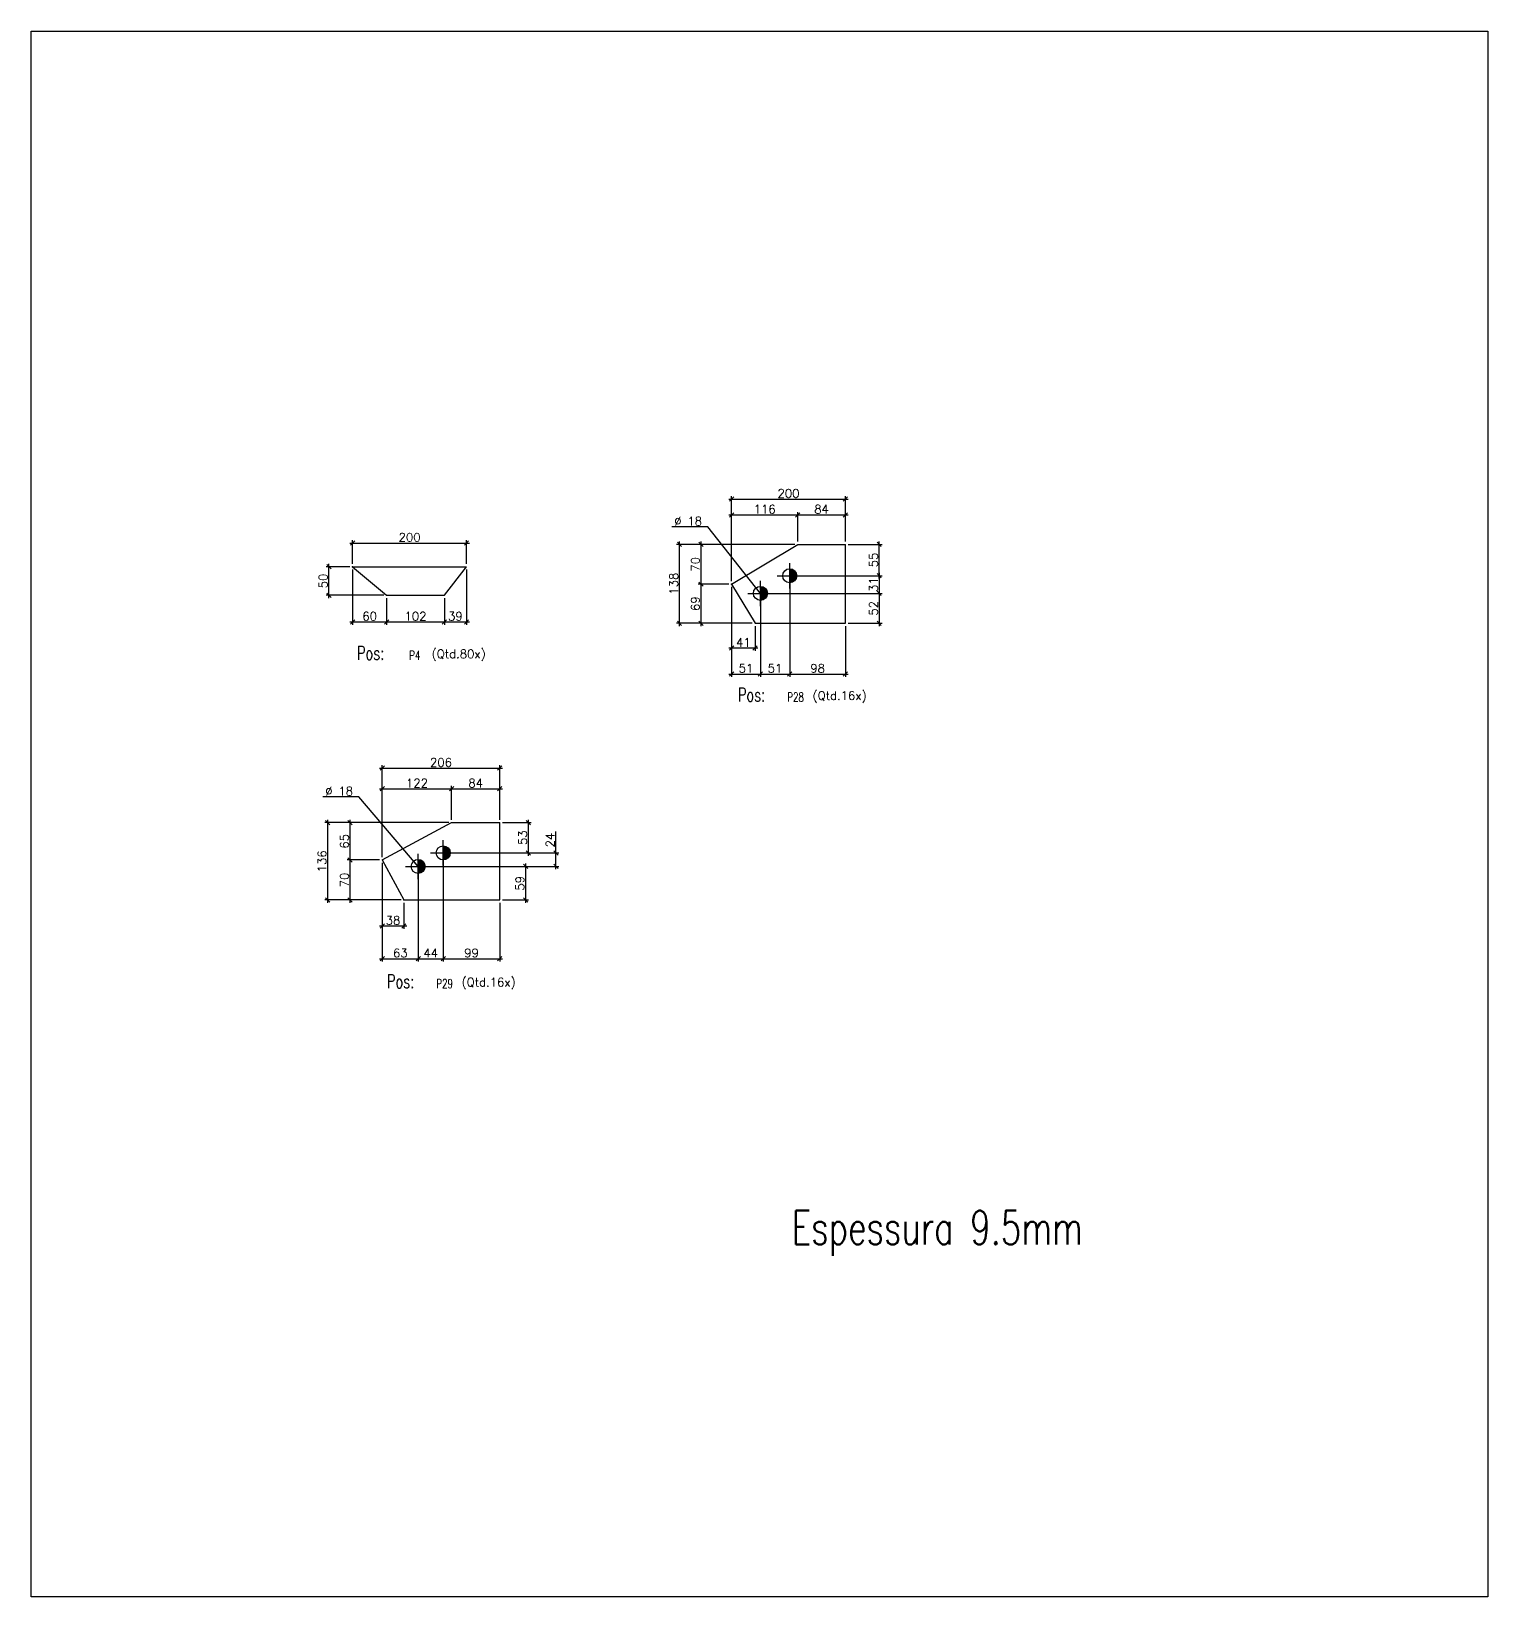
# Model space of a CAD drawing. Extents: x 171123 to 182766, y -61153 to -57170.
# Drawn here: x 177240 to 179797, y -59918 to -57170 of the extents above; entities that cross this region are included whole.
import ezdxf
from ezdxf.enums import TextEntityAlignment as Align

# ---------------------------------------------------------------- set-up
doc = ezdxf.new("R2010")
doc.units = 0
doc.header["$LTSCALE"] = 200
doc.header["$MEASUREMENT"] = 0
doc.linetypes.add('DASHDOT', pattern=[1, 0.5, -0.25, 0, -0.25])
doc.linetypes.add('HIDDEN', pattern=[0.375, 0.25, -0.125])
doc.layers.get('0').update_dxf_attribs({"linetype": 'CONTINUOUS'})
doc.layers.get('Defpoints').update_dxf_attribs({"linetype": 'CONTINUOUS'})
for name, color, linetype in [('A', 2, 'DASHDOT'), ('FORI', 7, 'CONTINUOUS'), ('G', 3, 'CONTINUOUS'), ('POS_DES', 2, 'CONTINUOUS'), ('POS_MAT', 2, 'CONTINUOUS'), ('TR', 6, 'HIDDEN')]:
    doc.layers.add(name, color=color, linetype=linetype)
doc.styles.add('POS', font='ROMANS', dxfattribs={"width": 0.7})
doc.styles.add('ROMANS', font='ROMANS.shx')
doc.dimstyles.new('1-5', dxfattribs={"dimscale": 5, "dimtxt": 3, "dimasz": 1.5, "dimexe": 1, "dimexo": 1, "dimgap": 0.5, "dimtad": 1, "dimdec": 0, "dimdsep": 46, "dimtxsty": 'ROMANS', "dimblk": 'OBLIQUE', "dimcen": 0, "dimdle": 1, "dimclrd": 1, "dimclre": 1, "dimclrt": 2, "dimadec": 0, "dimazin": 0, "dimtfac": 1, "dimtdec": 0, "dimtmove": 0, "dimatfit": 3, "dimfxl": 1, "dimtzin": 0, "dimarcsym": 1})

# ---------------------------------------------------------------- blocks, each defined once
blk = doc.blocks.new('_Oblique')
at = {"color": 0, "linetype": 'ByBlock', "lineweight": -2}
blk.add_line((-0.5, -0.5), (0.5, 0.5), dxfattribs=at)
blk = doc.blocks.new('*D15')
at = {"color": 1, "lineweight": -2, "transparency": 16777216}
for p, q in [((177803.9, -58115), (177803.9, -58211.8)), ((177863.6, -58165), (177863.6, -58211.8)), ((177798.9, -58206.8), (177868.6, -58206.8))]:
    blk.add_line(p, q, dxfattribs=at)
at = {"layer": 'Defpoints', "color": 0, "transparency": 16777216}
for p in [(177803.9, -58110), (177863.6, -58160), (177863.6, -58206.8)]:
    blk.add_point(p, dxfattribs=at)
at = {"color": 1, "lineweight": -2, "transparency": 16777216, "xscale": 7.5, "yscale": 7.5, "zscale": 7.5, "rotation": 180}
blk.add_blockref('_Oblique', (177803.9, -58206.8), dxfattribs=at)
at = {"color": 1, "lineweight": -2, "transparency": 16777216, "xscale": 7.5, "yscale": 7.5, "zscale": 7.5}
blk.add_blockref('_Oblique', (177863.6, -58206.8), dxfattribs=at)
at = {"color": 2, "transparency": 16777216, "insert": (177833.8, -58196.8), "char_height": 15, "attachment_point": 5, "style": 'ROMANS'}
blk.add_mtext('60', dxfattribs=at)
blk = doc.blocks.new('*D16')
at = {"color": 1, "lineweight": -2, "transparency": 16777216}
for p, q in [((177863.6, -58165), (177863.6, -58211.8)), ((177965.2, -58165), (177965.2, -58211.8)), ((177858.6, -58206.8), (177970.2, -58206.8))]:
    blk.add_line(p, q, dxfattribs=at)
at = {"layer": 'Defpoints', "color": 0, "transparency": 16777216}
for p in [(177863.6, -58160), (177965.2, -58160), (177965.2, -58206.8)]:
    blk.add_point(p, dxfattribs=at)
at = {"color": 1, "lineweight": -2, "transparency": 16777216, "xscale": 7.5, "yscale": 7.5, "zscale": 7.5, "rotation": 180}
blk.add_blockref('_Oblique', (177863.6, -58206.8), dxfattribs=at)
at = {"color": 1, "lineweight": -2, "transparency": 16777216, "xscale": 7.5, "yscale": 7.5, "zscale": 7.5}
blk.add_blockref('_Oblique', (177965.2, -58206.8), dxfattribs=at)
at = {"color": 2, "transparency": 16777216, "insert": (177914.4, -58196.8), "char_height": 15, "attachment_point": 5, "style": 'ROMANS'}
blk.add_mtext('102', dxfattribs=at)
blk = doc.blocks.new('*D17')
at = {"color": 1, "lineweight": -2, "transparency": 16777216}
for p, q in [((177798.9, -58068.3), (178008.9, -58068.3)), ((177803.9, -58105), (177803.9, -58063.3)), ((178003.9, -58105), (178003.9, -58063.3))]:
    blk.add_line(p, q, dxfattribs=at)
at = {"layer": 'Defpoints', "color": 0, "transparency": 16777216}
for p in [(178003.9, -58068.3), (177803.9, -58110), (178003.9, -58110)]:
    blk.add_point(p, dxfattribs=at)
at = {"color": 1, "lineweight": -2, "transparency": 16777216, "xscale": 7.5, "yscale": 7.5, "zscale": 7.5, "rotation": 180}
blk.add_blockref('_Oblique', (177803.9, -58068.3), dxfattribs=at)
at = {"color": 1, "lineweight": -2, "transparency": 16777216, "xscale": 7.5, "yscale": 7.5, "zscale": 7.5}
blk.add_blockref('_Oblique', (178003.9, -58068.3), dxfattribs=at)
at = {"color": 2, "transparency": 16777216, "insert": (177903.9, -58058.3), "char_height": 15, "attachment_point": 5, "style": 'ROMANS'}
blk.add_mtext('200', dxfattribs=at)
blk = doc.blocks.new('*D18')
at = {"color": 1, "lineweight": -2, "transparency": 16777216}
for p, q in [((177798.9, -58110), (177757.3, -58110)), ((177762.3, -58165), (177762.3, -58105)), ((177858.6, -58160), (177757.3, -58160))]:
    blk.add_line(p, q, dxfattribs=at)
at = {"layer": 'Defpoints', "color": 0, "transparency": 16777216}
for p in [(177762.3, -58110), (177803.9, -58110), (177863.6, -58160)]:
    blk.add_point(p, dxfattribs=at)
at = {"color": 1, "lineweight": -2, "transparency": 16777216, "xscale": 7.5, "yscale": 7.5, "zscale": 7.5}
for p, rotation in [((177762.3, -58110), 90), ((177762.3, -58160), 270)]:
    blk.add_blockref('_Oblique', p, dxfattribs=dict(at, rotation=rotation))
at = {"color": 2, "transparency": 16777216, "insert": (177752.3, -58135), "char_height": 15, "attachment_point": 5, "rotation": 90, "style": 'ROMANS'}
blk.add_mtext('50', dxfattribs=at)
blk = doc.blocks.new('POSITION_LAM')
at = {"insert": (-7.93, -0.05), "char_height": 3, "width": 11.9956, "attachment_point": 1, "style": 'POS'}
blk.add_mtext('Pos:', dxfattribs=at)
at = {"style": 'POS', "width": 0.7}
blk.add_attdef('POS_PEZ', text='', height=2, dxfattribs=at).set_placement((4.76, -3.05), align=Align.CENTER)
at = {"layer": 'POS_DES', "style": 'POS', "width": 0.7, "flags": 1}
for tag, p in [('SPE_PRO', (-7.8, -5.07)), ('LUN_PRO', (-7.82, -5.58)), ('LAR_PRO', (-7.79, -4.53))]:
    blk.add_attdef(tag, p, '', height=0.35, dxfattribs=at)
at = {"layer": 'POS_MAT', "style": 'POS', "width": 0.7, "flags": 1}
for tag, p in [('NOM_PRO', (-6.94, -6.11)), ('PUN_NET', (-6.94, -7.16)), ('MAT_PRO', (-6.89, -4.03)), ('PUN_LIS', (-6.94, -6.63)), ('PUN_NET2', (-6.94, -7.74)), ('MAR_CMP', (-6.89, -8.22)), ('NOT_PEZ', (-6.89, -9.21)), ('QTA_PEZ', (-6.89, -8.75))]:
    blk.add_attdef(tag, text='', height=0.35, dxfattribs=at).set_placement(p, align=Align.CENTER)
blk = doc.blocks.new('M16')
for p, q in [((-22.2, 0), (22.2, 0)), ((0, -22.2), (0, 22.2))]:
    blk.add_line(p, q)
at = {"color": 4, "const_width": 12.3}
blk.add_lwpolyline([(0, -6.1, 1), (0, 6.1, 1)], format="xyb", dxfattribs=at)
blk.add_circle((0, 0), 12.3)
at = {"flags": 1}
blk.add_attdef('TOLE', (16.7, -8.3), '', height=5.26, dxfattribs=at)
blk = doc.blocks.new('*D56')
at = {"color": 1, "lineweight": -2, "transparency": 16777216}
for p, q in [((178464.3, -58140.5), (178410.6, -58140.5)), ((178415.6, -58214.1), (178415.6, -58135.5)), ((178505.5, -58209.1), (178410.6, -58209.1))]:
    blk.add_line(p, q, dxfattribs=at)
at = {"layer": 'Defpoints', "color": 0, "transparency": 16777216}
for p in [(178415.6, -58140.5), (178469.3, -58140.5), (178510.5, -58209.1)]:
    blk.add_point(p, dxfattribs=at)
at = {"color": 1, "lineweight": -2, "transparency": 16777216, "xscale": 7.5, "yscale": 7.5, "zscale": 7.5}
for p, rotation in [((178415.6, -58140.5), 90), ((178415.6, -58209.1), 270)]:
    blk.add_blockref('_Oblique', p, dxfattribs=dict(at, rotation=rotation))
at = {"color": 2, "transparency": 16777216, "insert": (178405.6, -58174.8), "char_height": 15, "attachment_point": 5, "rotation": 90, "style": 'ROMANS'}
blk.add_mtext('69', dxfattribs=at)
blk = doc.blocks.new('*D57')
at = {"color": 1, "lineweight": -2, "transparency": 16777216}
for p, q in [((178580.4, -58070.6), (178410.6, -58070.6)), ((178415.6, -58145.5), (178415.6, -58065.6)), ((178464.3, -58140.5), (178410.6, -58140.5))]:
    blk.add_line(p, q, dxfattribs=at)
at = {"layer": 'Defpoints', "color": 0, "transparency": 16777216}
for p in [(178415.6, -58070.6), (178585.4, -58070.6), (178469.3, -58140.5)]:
    blk.add_point(p, dxfattribs=at)
at = {"color": 1, "lineweight": -2, "transparency": 16777216, "xscale": 7.5, "yscale": 7.5, "zscale": 7.5}
for p, rotation in [((178415.6, -58070.6), 90), ((178415.6, -58140.5), 270)]:
    blk.add_blockref('_Oblique', p, dxfattribs=dict(at, rotation=rotation))
at = {"color": 2, "transparency": 16777216, "insert": (178405.6, -58105.6), "char_height": 15, "attachment_point": 5, "rotation": 90, "style": 'ROMANS'}
blk.add_mtext('70', dxfattribs=at)
blk = doc.blocks.new('*D58')
at = {"color": 1, "lineweight": -2, "transparency": 16777216}
for p, q in [((178464.3, -58018.9), (178590.4, -58018.9)), ((178469.3, -58135.5), (178469.3, -58013.9)), ((178585.4, -58065.6), (178585.4, -58013.9))]:
    blk.add_line(p, q, dxfattribs=at)
at = {"layer": 'Defpoints', "color": 0, "transparency": 16777216}
for p in [(178585.4, -58018.9), (178585.4, -58070.6), (178469.3, -58140.5)]:
    blk.add_point(p, dxfattribs=at)
at = {"color": 1, "lineweight": -2, "transparency": 16777216, "xscale": 7.5, "yscale": 7.5, "zscale": 7.5, "rotation": 180}
blk.add_blockref('_Oblique', (178469.3, -58018.9), dxfattribs=at)
at = {"color": 1, "lineweight": -2, "transparency": 16777216, "xscale": 7.5, "yscale": 7.5, "zscale": 7.5}
blk.add_blockref('_Oblique', (178585.4, -58018.9), dxfattribs=at)
at = {"color": 2, "transparency": 16777216, "insert": (178527.4, -58008.9), "char_height": 15, "attachment_point": 5, "style": 'ROMANS'}
blk.add_mtext('116', dxfattribs=at)
blk = doc.blocks.new('*D59')
at = {"color": 1, "lineweight": -2, "transparency": 16777216}
for p, q in [((178580.4, -58018.9), (178674, -58018.9)), ((178585.4, -58065.6), (178585.4, -58013.9)), ((178669, -58065.6), (178669, -58013.9))]:
    blk.add_line(p, q, dxfattribs=at)
at = {"layer": 'Defpoints', "color": 0, "transparency": 16777216}
for p in [(178669, -58018.9), (178585.4, -58070.6), (178669, -58070.6)]:
    blk.add_point(p, dxfattribs=at)
at = {"color": 1, "lineweight": -2, "transparency": 16777216, "xscale": 7.5, "yscale": 7.5, "zscale": 7.5, "rotation": 180}
blk.add_blockref('_Oblique', (178585.4, -58018.9), dxfattribs=at)
at = {"color": 1, "lineweight": -2, "transparency": 16777216, "xscale": 7.5, "yscale": 7.5, "zscale": 7.5}
blk.add_blockref('_Oblique', (178669, -58018.9), dxfattribs=at)
at = {"color": 2, "transparency": 16777216, "insert": (178627.2, -58008.9), "char_height": 15, "attachment_point": 5, "style": 'ROMANS'}
blk.add_mtext('84', dxfattribs=at)
blk = doc.blocks.new('*D60')
at = {"color": 1, "lineweight": -2, "transparency": 16777216}
for p, q in [((178571.3, -58130.8), (178571.3, -58303.3)), ((178519.9, -58161.7), (178519.9, -58303.3)), ((178514.9, -58298.3), (178576.3, -58298.3))]:
    blk.add_line(p, q, dxfattribs=at)
at = {"layer": 'Defpoints', "color": 0, "transparency": 16777216}
for p in [(178571.3, -58125.8), (178519.9, -58156.7), (178571.3, -58298.3)]:
    blk.add_point(p, dxfattribs=at)
at = {"color": 1, "lineweight": -2, "transparency": 16777216, "xscale": 7.5, "yscale": 7.5, "zscale": 7.5, "rotation": 180}
blk.add_blockref('_Oblique', (178519.9, -58298.3), dxfattribs=at)
at = {"color": 1, "lineweight": -2, "transparency": 16777216, "xscale": 7.5, "yscale": 7.5, "zscale": 7.5}
blk.add_blockref('_Oblique', (178571.3, -58298.3), dxfattribs=at)
at = {"color": 2, "transparency": 16777216, "insert": (178545.6, -58288.3), "char_height": 15, "attachment_point": 5, "style": 'ROMANS'}
blk.add_mtext('51', dxfattribs=at)
blk = doc.blocks.new('*D61')
at = {"color": 1, "lineweight": -2, "transparency": 16777216}
for p, q in [((178469.3, -58145.5), (178469.3, -58303.3)), ((178519.9, -58161.7), (178519.9, -58303.3)), ((178464.3, -58298.3), (178524.9, -58298.3))]:
    blk.add_line(p, q, dxfattribs=at)
at = {"layer": 'Defpoints', "color": 0, "transparency": 16777216}
for p in [(178469.3, -58140.5), (178519.9, -58156.7), (178519.9, -58298.3)]:
    blk.add_point(p, dxfattribs=at)
at = {"color": 1, "lineweight": -2, "transparency": 16777216, "xscale": 7.5, "yscale": 7.5, "zscale": 7.5, "rotation": 180}
blk.add_blockref('_Oblique', (178469.3, -58298.3), dxfattribs=at)
at = {"color": 1, "lineweight": -2, "transparency": 16777216, "xscale": 7.5, "yscale": 7.5, "zscale": 7.5}
blk.add_blockref('_Oblique', (178519.9, -58298.3), dxfattribs=at)
at = {"color": 2, "transparency": 16777216, "insert": (178494.6, -58288.3), "char_height": 15, "attachment_point": 5, "style": 'ROMANS'}
blk.add_mtext('51', dxfattribs=at)
blk = doc.blocks.new('*D62')
at = {"color": 1, "lineweight": -2, "transparency": 16777216}
for p, q in [((178571.3, -58130.8), (178571.3, -58303.3)), ((178669, -58214.1), (178669, -58303.3)), ((178566.3, -58298.3), (178674, -58298.3))]:
    blk.add_line(p, q, dxfattribs=at)
at = {"layer": 'Defpoints', "color": 0, "transparency": 16777216}
for p in [(178571.3, -58125.8), (178669, -58209.1), (178669, -58298.3)]:
    blk.add_point(p, dxfattribs=at)
at = {"color": 1, "lineweight": -2, "transparency": 16777216, "xscale": 7.5, "yscale": 7.5, "zscale": 7.5, "rotation": 180}
blk.add_blockref('_Oblique', (178571.3, -58298.3), dxfattribs=at)
at = {"color": 1, "lineweight": -2, "transparency": 16777216, "xscale": 7.5, "yscale": 7.5, "zscale": 7.5}
blk.add_blockref('_Oblique', (178669, -58298.3), dxfattribs=at)
at = {"color": 2, "transparency": 16777216, "insert": (178620.2, -58288.3), "char_height": 15, "attachment_point": 5, "style": 'ROMANS'}
blk.add_mtext('98', dxfattribs=at)
blk = doc.blocks.new('*D63')
at = {"color": 1, "lineweight": -2, "transparency": 16777216}
for p, q in [((178464.3, -57991.2), (178674, -57991.2)), ((178469.3, -58135.5), (178469.3, -57986.2)), ((178669, -58065.6), (178669, -57986.2))]:
    blk.add_line(p, q, dxfattribs=at)
at = {"layer": 'Defpoints', "color": 0, "transparency": 16777216}
for p in [(178669, -57991.2), (178669, -58070.6), (178469.3, -58140.5)]:
    blk.add_point(p, dxfattribs=at)
at = {"color": 1, "lineweight": -2, "transparency": 16777216, "xscale": 7.5, "yscale": 7.5, "zscale": 7.5, "rotation": 180}
blk.add_blockref('_Oblique', (178469.3, -57991.2), dxfattribs=at)
at = {"color": 1, "lineweight": -2, "transparency": 16777216, "xscale": 7.5, "yscale": 7.5, "zscale": 7.5}
blk.add_blockref('_Oblique', (178669, -57991.2), dxfattribs=at)
at = {"color": 2, "transparency": 16777216, "insert": (178569.2, -57981.2), "char_height": 15, "attachment_point": 5, "style": 'ROMANS'}
blk.add_mtext('200', dxfattribs=at)
blk = doc.blocks.new('*D64')
at = {"color": 1, "lineweight": -2, "transparency": 16777216}
for p, q in [((178580.4, -58070.6), (178372.8, -58070.6)), ((178377.8, -58214.1), (178377.8, -58065.6)), ((178505.5, -58209.1), (178372.8, -58209.1))]:
    blk.add_line(p, q, dxfattribs=at)
at = {"layer": 'Defpoints', "color": 0, "transparency": 16777216}
for p in [(178377.8, -58070.6), (178585.4, -58070.6), (178510.5, -58209.1)]:
    blk.add_point(p, dxfattribs=at)
at = {"color": 1, "lineweight": -2, "transparency": 16777216, "xscale": 7.5, "yscale": 7.5, "zscale": 7.5}
for p, rotation in [((178377.8, -58070.6), 90), ((178377.8, -58209.1), 270)]:
    blk.add_blockref('_Oblique', p, dxfattribs=dict(at, rotation=rotation))
at = {"color": 2, "transparency": 16777216, "insert": (178367.8, -58139.8), "char_height": 15, "attachment_point": 5, "rotation": 90, "style": 'ROMANS'}
blk.add_mtext('138', dxfattribs=at)
blk = doc.blocks.new('*D65')
at = {"color": 1, "lineweight": -2, "transparency": 16777216}
for p, q in [((177799.6, -58700), (177799.6, -58619.6)), ((177851, -58624.6), (177794.6, -58624.6)), ((177888.9, -58695), (177794.6, -58695))]:
    blk.add_line(p, q, dxfattribs=at)
at = {"layer": 'Defpoints', "color": 0, "transparency": 16777216}
for p in [(177799.6, -58624.6), (177856, -58624.6), (177893.9, -58695)]:
    blk.add_point(p, dxfattribs=at)
at = {"color": 1, "lineweight": -2, "transparency": 16777216, "xscale": 7.5, "yscale": 7.5, "zscale": 7.5}
for p, rotation in [((177799.6, -58624.6), 90), ((177799.6, -58695), 270)]:
    blk.add_blockref('_Oblique', p, dxfattribs=dict(at, rotation=rotation))
at = {"color": 2, "transparency": 16777216, "insert": (177789.6, -58659.8), "char_height": 15, "attachment_point": 5, "rotation": 90, "style": 'ROMANS'}
blk.add_mtext('70', dxfattribs=at)
blk = doc.blocks.new('*D66')
at = {"color": 1, "lineweight": -2, "transparency": 16777216}
for p, q in [((177972.7, -58559.1), (177794.6, -58559.1)), ((177799.6, -58629.6), (177799.6, -58554.1)), ((177851, -58624.6), (177794.6, -58624.6))]:
    blk.add_line(p, q, dxfattribs=at)
at = {"layer": 'Defpoints', "color": 0, "transparency": 16777216}
for p in [(177799.6, -58559.1), (177977.7, -58559.1), (177856, -58624.6)]:
    blk.add_point(p, dxfattribs=at)
at = {"color": 1, "lineweight": -2, "transparency": 16777216, "xscale": 7.5, "yscale": 7.5, "zscale": 7.5}
for p, rotation in [((177799.6, -58559.1), 90), ((177799.6, -58624.6), 270)]:
    blk.add_blockref('_Oblique', p, dxfattribs=dict(at, rotation=rotation))
at = {"color": 2, "transparency": 16777216, "insert": (177789.6, -58591.9), "char_height": 15, "attachment_point": 5, "rotation": 90, "style": 'ROMANS'}
blk.add_mtext('65', dxfattribs=at)
blk = doc.blocks.new('*D67')
at = {"color": 1, "lineweight": -2, "transparency": 16777216}
for p, q in [((177851.1, -58499.8), (177982.7, -58499.8)), ((177856.1, -58619.6), (177856.1, -58494.8)), ((177977.7, -58554.1), (177977.7, -58494.8))]:
    blk.add_line(p, q, dxfattribs=at)
at = {"layer": 'Defpoints', "color": 0, "transparency": 16777216}
for p in [(177977.7, -58499.8), (177977.7, -58559.1), (177856.1, -58624.6)]:
    blk.add_point(p, dxfattribs=at)
at = {"color": 1, "lineweight": -2, "transparency": 16777216, "xscale": 7.5, "yscale": 7.5, "zscale": 7.5, "rotation": 180}
blk.add_blockref('_Oblique', (177856.1, -58499.8), dxfattribs=at)
at = {"color": 1, "lineweight": -2, "transparency": 16777216, "xscale": 7.5, "yscale": 7.5, "zscale": 7.5}
blk.add_blockref('_Oblique', (177977.7, -58499.8), dxfattribs=at)
at = {"color": 2, "transparency": 16777216, "insert": (177916.9, -58489.8), "char_height": 15, "attachment_point": 5, "style": 'ROMANS'}
blk.add_mtext('122', dxfattribs=at)
blk = doc.blocks.new('*D68')
at = {"color": 1, "lineweight": -2, "transparency": 16777216}
for p, q in [((177972.7, -58499.8), (178067.2, -58499.8)), ((177977.7, -58554.1), (177977.7, -58494.8)), ((178062.2, -58554.1), (178062.2, -58494.8))]:
    blk.add_line(p, q, dxfattribs=at)
at = {"layer": 'Defpoints', "color": 0, "transparency": 16777216}
for p in [(178062.2, -58499.8), (177977.7, -58559.1), (178062.2, -58559.1)]:
    blk.add_point(p, dxfattribs=at)
at = {"color": 1, "lineweight": -2, "transparency": 16777216, "xscale": 7.5, "yscale": 7.5, "zscale": 7.5, "rotation": 180}
blk.add_blockref('_Oblique', (177977.7, -58499.8), dxfattribs=at)
at = {"color": 1, "lineweight": -2, "transparency": 16777216, "xscale": 7.5, "yscale": 7.5, "zscale": 7.5}
blk.add_blockref('_Oblique', (178062.2, -58499.8), dxfattribs=at)
at = {"color": 2, "transparency": 16777216, "insert": (178020, -58489.8), "char_height": 15, "attachment_point": 5, "style": 'ROMANS'}
blk.add_mtext('84', dxfattribs=at)
blk = doc.blocks.new('*D69')
at = {"color": 1, "lineweight": -2, "transparency": 16777216}
for p, q in [((177963.1, -58617.4), (177963.1, -58803.1)), ((177919.1, -58641.1), (177919.1, -58803.1)), ((177914.1, -58798.1), (177968.1, -58798.1))]:
    blk.add_line(p, q, dxfattribs=at)
at = {"layer": 'Defpoints', "color": 0, "transparency": 16777216}
for p in [(177963.1, -58612.4), (177919.1, -58636.1), (177963.1, -58798.1)]:
    blk.add_point(p, dxfattribs=at)
at = {"color": 1, "lineweight": -2, "transparency": 16777216, "xscale": 7.5, "yscale": 7.5, "zscale": 7.5, "rotation": 180}
blk.add_blockref('_Oblique', (177919.1, -58798.1), dxfattribs=at)
at = {"color": 1, "lineweight": -2, "transparency": 16777216, "xscale": 7.5, "yscale": 7.5, "zscale": 7.5}
blk.add_blockref('_Oblique', (177963.1, -58798.1), dxfattribs=at)
at = {"color": 2, "transparency": 16777216, "insert": (177941.1, -58788.1), "char_height": 15, "attachment_point": 5, "style": 'ROMANS'}
blk.add_mtext('44', dxfattribs=at)
blk = doc.blocks.new('*D70')
at = {"color": 1, "lineweight": -2, "transparency": 16777216}
for p, q in [((177856.1, -58629.6), (177856.1, -58803.1)), ((177919.1, -58641.1), (177919.1, -58803.1)), ((177851.1, -58798.1), (177924.1, -58798.1))]:
    blk.add_line(p, q, dxfattribs=at)
at = {"layer": 'Defpoints', "color": 0, "transparency": 16777216}
for p in [(177856.1, -58624.6), (177919.1, -58636.1), (177919.1, -58798.1)]:
    blk.add_point(p, dxfattribs=at)
at = {"color": 1, "lineweight": -2, "transparency": 16777216, "xscale": 7.5, "yscale": 7.5, "zscale": 7.5, "rotation": 180}
blk.add_blockref('_Oblique', (177856.1, -58798.1), dxfattribs=at)
at = {"color": 1, "lineweight": -2, "transparency": 16777216, "xscale": 7.5, "yscale": 7.5, "zscale": 7.5}
blk.add_blockref('_Oblique', (177919.1, -58798.1), dxfattribs=at)
at = {"color": 2, "transparency": 16777216, "insert": (177887.6, -58788.1), "char_height": 15, "attachment_point": 5, "style": 'ROMANS'}
blk.add_mtext('63', dxfattribs=at)
blk = doc.blocks.new('*D71')
at = {"color": 1, "lineweight": -2, "transparency": 16777216}
for p, q in [((177963.1, -58617.4), (177963.1, -58803.1)), ((178062.2, -58700), (178062.2, -58803.1)), ((177958.1, -58798.1), (178067.2, -58798.1))]:
    blk.add_line(p, q, dxfattribs=at)
at = {"layer": 'Defpoints', "color": 0, "transparency": 16777216}
for p in [(177963.1, -58612.4), (178062.2, -58695), (178062.2, -58798.1)]:
    blk.add_point(p, dxfattribs=at)
at = {"color": 1, "lineweight": -2, "transparency": 16777216, "xscale": 7.5, "yscale": 7.5, "zscale": 7.5, "rotation": 180}
blk.add_blockref('_Oblique', (177963.1, -58798.1), dxfattribs=at)
at = {"color": 1, "lineweight": -2, "transparency": 16777216, "xscale": 7.5, "yscale": 7.5, "zscale": 7.5}
blk.add_blockref('_Oblique', (178062.2, -58798.1), dxfattribs=at)
at = {"color": 2, "transparency": 16777216, "insert": (178012.7, -58788.1), "char_height": 15, "attachment_point": 5, "style": 'ROMANS'}
blk.add_mtext('99', dxfattribs=at)
blk = doc.blocks.new('*D72')
at = {"color": 1, "lineweight": -2, "transparency": 16777216}
for p, q in [((177856.1, -58619.6), (177856.1, -58458.5)), ((178062.2, -58554.1), (178062.2, -58458.5)), ((177851.1, -58463.5), (178067.2, -58463.5))]:
    blk.add_line(p, q, dxfattribs=at)
at = {"layer": 'Defpoints', "color": 0, "transparency": 16777216}
for p in [(178062.2, -58463.5), (178062.2, -58559.1), (177856.1, -58624.6)]:
    blk.add_point(p, dxfattribs=at)
at = {"color": 1, "lineweight": -2, "transparency": 16777216, "xscale": 7.5, "yscale": 7.5, "zscale": 7.5, "rotation": 180}
blk.add_blockref('_Oblique', (177856.1, -58463.5), dxfattribs=at)
at = {"color": 1, "lineweight": -2, "transparency": 16777216, "xscale": 7.5, "yscale": 7.5, "zscale": 7.5}
blk.add_blockref('_Oblique', (178062.2, -58463.5), dxfattribs=at)
at = {"color": 2, "transparency": 16777216, "insert": (177959.1, -58453.5), "char_height": 15, "attachment_point": 5, "style": 'ROMANS'}
blk.add_mtext('206', dxfattribs=at)
blk = doc.blocks.new('*D73')
at = {"color": 1, "lineweight": -2, "transparency": 16777216}
for p, q in [((177972.7, -58559.1), (177755.2, -58559.1)), ((177760.2, -58700), (177760.2, -58554.1)), ((177888.9, -58695), (177755.2, -58695))]:
    blk.add_line(p, q, dxfattribs=at)
at = {"layer": 'Defpoints', "color": 0, "transparency": 16777216}
for p in [(177760.2, -58559.1), (177977.7, -58559.1), (177893.9, -58695)]:
    blk.add_point(p, dxfattribs=at)
at = {"color": 1, "lineweight": -2, "transparency": 16777216, "xscale": 7.5, "yscale": 7.5, "zscale": 7.5}
for p, rotation in [((177760.2, -58559.1), 90), ((177760.2, -58695), 270)]:
    blk.add_blockref('_Oblique', p, dxfattribs=dict(at, rotation=rotation))
at = {"color": 2, "transparency": 16777216, "insert": (177750.2, -58627.1), "char_height": 15, "attachment_point": 5, "rotation": 90, "style": 'ROMANS'}
blk.add_mtext('136', dxfattribs=at)
blk = doc.blocks.new('*D82')
at = {"layer": 'Defpoints', "color": 0, "transparency": 16777216}
for p in [(178003.9, -58110), (177965.2, -58160), (178003.9, -58206.8)]:
    blk.add_point(p, dxfattribs=at)
at = {"layer": 'FORI', "color": 1, "lineweight": -2, "transparency": 16777216}
for p, q in [((178003.9, -58115), (178003.9, -58211.8)), ((177965.2, -58165), (177965.2, -58211.8)), ((177960.2, -58206.8), (178008.9, -58206.8))]:
    blk.add_line(p, q, dxfattribs=at)
at = {"layer": 'FORI', "color": 1, "lineweight": -2, "transparency": 16777216, "xscale": 7.5, "yscale": 7.5, "zscale": 7.5, "rotation": 180}
blk.add_blockref('_Oblique', (177965.2, -58206.8), dxfattribs=at)
at = {"layer": 'FORI', "color": 1, "lineweight": -2, "transparency": 16777216, "xscale": 7.5, "yscale": 7.5, "zscale": 7.5}
blk.add_blockref('_Oblique', (178003.9, -58206.8), dxfattribs=at)
at = {"layer": 'FORI', "color": 2, "transparency": 16777216, "insert": (177984.5, -58196.8), "char_height": 15, "attachment_point": 5, "style": 'ROMANS'}
blk.add_mtext('39', dxfattribs=at)
blk = doc.blocks.new('*D83')
at = {"layer": 'Defpoints', "color": 0, "transparency": 16777216}
for p in [(178669, -58070.6), (178728.4, -58070.6), (178571.3, -58125.8)]:
    blk.add_point(p, dxfattribs=at)
at = {"layer": 'FORI', "color": 1, "lineweight": -2, "transparency": 16777216}
for p, q in [((178674, -58070.6), (178733.4, -58070.6)), ((178728.4, -58130.8), (178728.4, -58065.6)), ((178576.3, -58125.8), (178733.4, -58125.8))]:
    blk.add_line(p, q, dxfattribs=at)
at = {"layer": 'FORI', "color": 1, "lineweight": -2, "transparency": 16777216, "xscale": 7.5, "yscale": 7.5, "zscale": 7.5}
for p, rotation in [((178728.4, -58070.6), 90), ((178728.4, -58125.8), 270)]:
    blk.add_blockref('_Oblique', p, dxfattribs=dict(at, rotation=rotation))
at = {"layer": 'FORI', "color": 2, "transparency": 16777216, "insert": (178718.4, -58098.2), "char_height": 15, "attachment_point": 5, "rotation": 90, "style": 'ROMANS'}
blk.add_mtext('55', dxfattribs=at)
blk = doc.blocks.new('*D84')
at = {"layer": 'Defpoints', "color": 0, "transparency": 16777216}
for p in [(178571.3, -58125.8), (178519.9, -58156.7), (178728.4, -58156.7)]:
    blk.add_point(p, dxfattribs=at)
at = {"layer": 'FORI', "color": 1, "lineweight": -2, "transparency": 16777216}
for p, q in [((178576.3, -58125.8), (178733.4, -58125.8)), ((178728.4, -58120.8), (178728.4, -58161.7)), ((178524.9, -58156.7), (178733.4, -58156.7))]:
    blk.add_line(p, q, dxfattribs=at)
at = {"layer": 'FORI', "color": 1, "lineweight": -2, "transparency": 16777216, "xscale": 7.5, "yscale": 7.5, "zscale": 7.5}
for p, rotation in [((178728.4, -58125.8), 90), ((178728.4, -58156.7), 270)]:
    blk.add_blockref('_Oblique', p, dxfattribs=dict(at, rotation=rotation))
at = {"layer": 'FORI', "color": 2, "transparency": 16777216, "insert": (178718.4, -58141.3), "char_height": 15, "attachment_point": 5, "rotation": 90, "style": 'ROMANS'}
blk.add_mtext('31', dxfattribs=at)
blk = doc.blocks.new('*D85')
at = {"layer": 'Defpoints', "color": 0, "transparency": 16777216}
for p in [(178519.9, -58156.7), (178669, -58209.1), (178728.4, -58209.1)]:
    blk.add_point(p, dxfattribs=at)
at = {"layer": 'FORI', "color": 1, "lineweight": -2, "transparency": 16777216}
for p, q in [((178524.9, -58156.7), (178733.4, -58156.7)), ((178728.4, -58151.7), (178728.4, -58214.1)), ((178674, -58209.1), (178733.4, -58209.1))]:
    blk.add_line(p, q, dxfattribs=at)
at = {"layer": 'FORI', "color": 1, "lineweight": -2, "transparency": 16777216, "xscale": 7.5, "yscale": 7.5, "zscale": 7.5}
for p, rotation in [((178728.4, -58156.7), 90), ((178728.4, -58209.1), 270)]:
    blk.add_blockref('_Oblique', p, dxfattribs=dict(at, rotation=rotation))
at = {"layer": 'FORI', "color": 2, "transparency": 16777216, "insert": (178718.4, -58182.9), "char_height": 15, "attachment_point": 5, "rotation": 90, "style": 'ROMANS'}
blk.add_mtext('52', dxfattribs=at)
blk = doc.blocks.new('*D86')
at = {"layer": 'Defpoints', "color": 0, "transparency": 16777216}
for p in [(178062.2, -58559.1), (178112.6, -58559.1), (177963.1, -58612.4)]:
    blk.add_point(p, dxfattribs=at)
at = {"layer": 'FORI', "color": 1, "lineweight": -2, "transparency": 16777216}
for p, q in [((178067.2, -58559.1), (178117.6, -58559.1)), ((178112.6, -58617.4), (178112.6, -58554.1)), ((177968.1, -58612.4), (178117.6, -58612.4))]:
    blk.add_line(p, q, dxfattribs=at)
at = {"layer": 'FORI', "color": 1, "lineweight": -2, "transparency": 16777216, "xscale": 7.5, "yscale": 7.5, "zscale": 7.5}
for p, rotation in [((178112.6, -58559.1), 90), ((178112.6, -58612.4), 270)]:
    blk.add_blockref('_Oblique', p, dxfattribs=dict(at, rotation=rotation))
at = {"layer": 'FORI', "color": 2, "transparency": 16777216, "insert": (178102.6, -58585.8), "char_height": 15, "attachment_point": 5, "rotation": 90, "style": 'ROMANS'}
blk.add_mtext('53', dxfattribs=at)
blk = doc.blocks.new('*D87')
at = {"layer": 'Defpoints', "color": 0, "transparency": 16777216}
for p in [(177963.1, -58612.4), (178160.8, -58612.4), (177919.1, -58636.1)]:
    blk.add_point(p, dxfattribs=at)
at = {"layer": 'FORI', "color": 1, "lineweight": -2, "transparency": 16777216}
for p, q in [((178160.8, -58612.4), (178160.8, -58574.9)), ((177968.1, -58612.4), (178165.8, -58612.4)), ((178160.8, -58641.1), (178160.8, -58612.4)), ((177924.1, -58636.1), (178165.8, -58636.1))]:
    blk.add_line(p, q, dxfattribs=at)
at = {"layer": 'FORI', "color": 1, "lineweight": -2, "transparency": 16777216, "xscale": 7.5, "yscale": 7.5, "zscale": 7.5}
for p, rotation in [((178160.8, -58612.4), 90), ((178160.8, -58636.1), 270)]:
    blk.add_blockref('_Oblique', p, dxfattribs=dict(at, rotation=rotation))
at = {"layer": 'FORI', "color": 2, "transparency": 16777216, "insert": (178150.8, -58589.9), "char_height": 15, "attachment_point": 5, "rotation": 90, "style": 'ROMANS'}
blk.add_mtext('24', dxfattribs=at)
blk = doc.blocks.new('*D88')
at = {"layer": 'Defpoints', "color": 0, "transparency": 16777216}
for p in [(177919.1, -58636.1), (178062.2, -58695), (178107.6, -58695)]:
    blk.add_point(p, dxfattribs=at)
at = {"layer": 'FORI', "color": 1, "lineweight": -2, "transparency": 16777216}
for p, q in [((177924.1, -58636.1), (178112.6, -58636.1)), ((178107.6, -58631.1), (178107.6, -58700)), ((178067.2, -58695), (178112.6, -58695))]:
    blk.add_line(p, q, dxfattribs=at)
at = {"layer": 'FORI', "color": 1, "lineweight": -2, "transparency": 16777216, "xscale": 7.5, "yscale": 7.5, "zscale": 7.5}
for p, rotation in [((178107.6, -58636.1), 90), ((178107.6, -58695), 270)]:
    blk.add_blockref('_Oblique', p, dxfattribs=dict(at, rotation=rotation))
at = {"layer": 'FORI', "color": 2, "transparency": 16777216, "insert": (178097.6, -58665.6), "char_height": 15, "attachment_point": 5, "rotation": 90, "style": 'ROMANS'}
blk.add_mtext('59', dxfattribs=at)
blk = doc.blocks.new('*D104')
at = {"layer": 'Defpoints', "color": 0, "transparency": 16777216}
for p in [(177856.1, -58685.8), (177893.9, -58695), (177856.1, -58740.8)]:
    blk.add_point(p, dxfattribs=at)
at = {"layer": 'FORI', "color": 1, "lineweight": -2, "transparency": 16777216}
for p, q in [((177856.1, -58690.8), (177856.1, -58745.8)), ((177893.9, -58700), (177893.9, -58745.8)), ((177898.9, -58740.8), (177851.1, -58740.8))]:
    blk.add_line(p, q, dxfattribs=at)
at = {"layer": 'FORI', "color": 1, "lineweight": -2, "transparency": 16777216, "xscale": 7.5, "yscale": 7.5, "zscale": 7.5, "rotation": 180}
blk.add_blockref('_Oblique', (177856.1, -58740.8), dxfattribs=at)
at = {"layer": 'FORI', "color": 1, "lineweight": -2, "transparency": 16777216, "xscale": 7.5, "yscale": 7.5, "zscale": 7.5}
blk.add_blockref('_Oblique', (177893.9, -58740.8), dxfattribs=at)
at = {"layer": 'FORI', "color": 2, "transparency": 16777216, "insert": (177875, -58730.8), "char_height": 15, "attachment_point": 5, "style": 'ROMANS'}
blk.add_mtext('38', dxfattribs=at)
blk = doc.blocks.new('*D105')
at = {"layer": 'Defpoints', "color": 0, "transparency": 16777216}
for p in [(178469.3, -58209.1), (178510.5, -58209.1), (178469.3, -58252.8)]:
    blk.add_point(p, dxfattribs=at)
at = {"layer": 'FORI', "color": 1, "lineweight": -2, "transparency": 16777216}
for p, q in [((178469.3, -58214.1), (178469.3, -58257.8)), ((178510.5, -58214.1), (178510.5, -58257.8)), ((178515.5, -58252.8), (178464.3, -58252.8))]:
    blk.add_line(p, q, dxfattribs=at)
at = {"layer": 'FORI', "color": 1, "lineweight": -2, "transparency": 16777216, "xscale": 7.5, "yscale": 7.5, "zscale": 7.5, "rotation": 180}
blk.add_blockref('_Oblique', (178469.3, -58252.8), dxfattribs=at)
at = {"layer": 'FORI', "color": 1, "lineweight": -2, "transparency": 16777216, "xscale": 7.5, "yscale": 7.5, "zscale": 7.5}
blk.add_blockref('_Oblique', (178510.5, -58252.8), dxfattribs=at)
at = {"layer": 'FORI', "color": 2, "transparency": 16777216, "insert": (178489.9, -58242.8), "char_height": 15, "attachment_point": 5, "style": 'ROMANS'}
blk.add_mtext('41', dxfattribs=at)

msp = doc.modelspace()

# ---------------------------------------------------------------- linework, layer by layer
msp.add_lwpolyline([(177239.9, -57169.8), (179796.7, -57169.8), (179796.7, -59918.3), (177239.9, -59918.3)], close=True)
at = {"layer": 'A'}
for p in [(177803.9, -58110), (178469.3, -58140.5), (177893.9, -58695)]:
    msp.add_point(p, dxfattribs=at)
at = {"layer": 'G'}
for p, q in [((178469.3, -58140.5), (178585.4, -58070.6)), ((178585.4, -58070.6), (178669, -58070.6)), ((178669, -58209.1), (178669, -58070.6)), ((177803.9, -58110), (177863.6, -58160)), ((177803.9, -58110), (178003.9, -58110)), ((177965.2, -58160), (178003.9, -58110)), ((178469.3, -58140.5), (178510.5, -58209.1)), ((177863.6, -58160), (177965.2, -58160)), ((178510.5, -58209.1), (178669, -58209.1)), ((177856.1, -58624.6), (177977.7, -58559.1)), ((177977.7, -58559.1), (178062.2, -58559.1)), ((178062.2, -58695), (178062.2, -58559.1)), ((177856.1, -58624.6), (177893.9, -58695)), ((177893.9, -58695), (178062.2, -58695))]:
    msp.add_line(p, q, dxfattribs=at)
for p in [(177803.9, -58110), (178469.3, -58140.5), (177893.9, -58695)]:
    msp.add_point(p, dxfattribs=at)
at = {"layer": 'TR'}
for p in [(177803.9, -58110), (178469.3, -58140.5), (177893.9, -58695)]:
    msp.add_point(p, dxfattribs=at)

# ---------------------------------------------------------------- block references
for p in [(178571.3, -58125.8), (178519.9, -58156.7), (177963.1, -58612.4), (177919.1, -58636.1)]:
    msp.add_blockref('M16', p)
at = {"xscale": 8, "yscale": 8, "zscale": 8}
for p, values in [((177874.9, -58249), {'POS_PEZ': 'P4'}), ((178543.6, -58322.3), {'POS_PEZ': 'P28'}), ((177927.5, -58825.4), {'POS_PEZ': 'P29'})]:
    msp.add_blockref('POSITION_LAM', p, dxfattribs=at).add_auto_attribs(values)

# ---------------------------------------------------------------- texts
for s, insert, char_height, attachment_point, style in [('(Qtd.80x)', (177990.2, -58265.4), 15, 5, 'ROMANS'), ('(Qtd.16x)', (178658.9, -58338.7), 15, 5, 'ROMANS'), ('(Qtd.16x)', (178042.8, -58841.8), 15, 5, 'ROMANS'), ('Espessura 9.5mm', (178574.8, -59240.1), 60, 1, 'POS')]:
    msp.add_mtext(s, dxfattribs=dict(insert=insert, char_height=char_height, attachment_point=attachment_point, style=style))
at = {"layer": 'FORI', "color": 2, "char_height": 15, "attachment_point": 9, "style": 'ROMANS'}
for insert in [(178417.5, -58037.4), (177804.8, -58511.5)]:
    msp.add_mtext('%%c 18', dxfattribs=dict(at, insert=insert))

# ---------------------------------------------------------------- dimensions: what is measured, and where the dimension line sits
for base, p1, p2, picture, middle in [((178669, -57991.2), (178469.3, -58140.5), (178669, -58070.6), '*D63', (178569.2, -57981.2)), ((178585.4, -58018.9), (178469.3, -58140.5), (178585.4, -58070.6), '*D58', (178527.4, -58008.9)), ((178669, -58018.9), (178585.4, -58070.6), (178669, -58070.6), '*D59', (178627.2, -58008.9)), ((178003.9, -58068.3), (177803.9, -58110), (178003.9, -58110), '*D17', (177903.9, -58058.3)), ((177863.6, -58206.8), (177803.9, -58110), (177863.6, -58160), '*D15', (177833.8, -58196.8)), ((178571.3, -58298.3), (178519.9, -58156.7), (178571.3, -58125.8), '*D60', (178545.6, -58288.3)), ((178669, -58298.3), (178571.3, -58125.8), (178669, -58209.1), '*D62', (178620.2, -58288.3)), ((178519.9, -58298.3), (178469.3, -58140.5), (178519.9, -58156.7), '*D61', (178494.6, -58288.3)), ((177965.2, -58206.8), (177863.6, -58160), (177965.2, -58160), '*D16', (177914.4, -58196.8)), ((178062.2, -58463.5), (177856.1, -58624.6), (178062.2, -58559.1), '*D72', (177959.1, -58453.5)), ((177977.7, -58499.8), (177856.1, -58624.6), (177977.7, -58559.1), '*D67', (177916.9, -58489.8)), ((178062.1869, -58499.7596), (177977.7399, -58559.1322), (178062.1869, -58559.131), '*D68', (178019.9634, -58489.7596)), ((177963.1, -58798.1), (177919.1, -58636.1), (177963.1, -58612.4), '*D69', (177941.1, -58788.1)), ((178062.2, -58798.1), (177963.1, -58612.4), (178062.2, -58695), '*D71', (178012.7, -58788.1)), ((177919.1, -58798.1), (177856.1, -58624.6), (177919.1, -58636.1), '*D70', (177887.6, -58788.1))]:
    dim = msp.add_linear_dim(base=base, p1=p1, p2=p2, dimstyle='1-5')
    dim.commit()
    dim.dimension.update_dxf_attribs({"geometry": picture, "text_midpoint": middle})
for base, p1, p2, picture, middle in [((178377.7732, -58070.6118), (178510.5446, -58209.0594), (178585.4265, -58070.6118), '*D64', (178367.7732, -58139.8356)), ((178415.6, -58070.6), (178469.3, -58140.5), (178585.4, -58070.6), '*D57', (178405.6, -58105.6)), ((177762.3, -58110), (177863.6, -58160), (177803.9, -58110), '*D18', (177752.3, -58135)), ((178415.6, -58140.5), (178510.5, -58209.1), (178469.3, -58140.5), '*D56', (178405.6, -58174.8)), ((177760.2, -58559.1), (177893.9, -58695), (177977.7, -58559.1), '*D73', (177750.2, -58627.1)), ((177799.6223, -58559.131), (177856.0499, -58624.5722), (177977.7389, -58559.131), '*D66', (177789.6223, -58591.8516)), ((177799.6, -58624.6), (177893.9, -58695), (177856, -58624.6), '*D65', (177789.6, -58659.8))]:
    dim = msp.add_linear_dim(base=base, p1=p1, p2=p2, angle=90, dimstyle='1-5')
    dim.commit()
    dim.dimension.update_dxf_attribs({"geometry": picture, "text_midpoint": middle})
at = {"layer": 'FORI'}
for base, p1, p2, picture, middle in [((178728.4, -58070.6), (178571.3, -58125.8), (178669, -58070.6), '*D83', (178718.4, -58098.2)), ((178728.4, -58156.7), (178571.3, -58125.8), (178519.9, -58156.7), '*D84', (178718.4, -58141.3)), ((178728.4, -58209.1), (178519.9, -58156.7), (178669, -58209.1), '*D85', (178718.4, -58182.9)), ((178112.6, -58559.1), (177963.1, -58612.4), (178062.2, -58559.1), '*D86', (178102.6, -58585.8)), ((178160.8, -58612.4), (177919.1, -58636.1), (177963.1, -58612.4), '*D87', (178150.8, -58589.9)), ((178107.6, -58695), (177919.1, -58636.1), (178062.2, -58695), '*D88', (178097.6, -58665.6))]:
    dim = msp.add_linear_dim(base=base, p1=p1, p2=p2, angle=90, dimstyle='1-5', dxfattribs=at)
    dim.commit()
    dim.dimension.update_dxf_attribs({"geometry": picture, "text_midpoint": middle})
for base, p1, p2, picture, middle in [((178003.9, -58206.8), (177965.2, -58160), (178003.9, -58110), '*D82', (177984.5, -58196.8)), ((178469.3, -58252.8), (178510.5, -58209.1), (178469.3, -58209.1), '*D105', (178489.9, -58242.8)), ((177856.1, -58740.8), (177893.9, -58695), (177856.1, -58685.8), '*D104', (177875, -58730.8))]:
    dim = msp.add_linear_dim(base=base, p1=p1, p2=p2, dimstyle='1-5', dxfattribs=at)
    dim.commit()
    dim.dimension.update_dxf_attribs({"geometry": picture, "text_midpoint": middle})

# ---------------------------------------------------------------- leaders
at = {"layer": 'FORI', "annotation_type": 0, "has_hookline": 1, "hookline_direction": 1, "text_width": 52.9}
for points in [[(178519.9, -58156.7), (178427.5, -58039.9), (178420, -58039.9)], [(177919.1, -58636.1), (177814.8, -58514), (177807.3, -58514)]]:
    msp.add_leader(points, dimstyle='1-5', dxfattribs=at)

doc.saveas('drawing.dxf')
